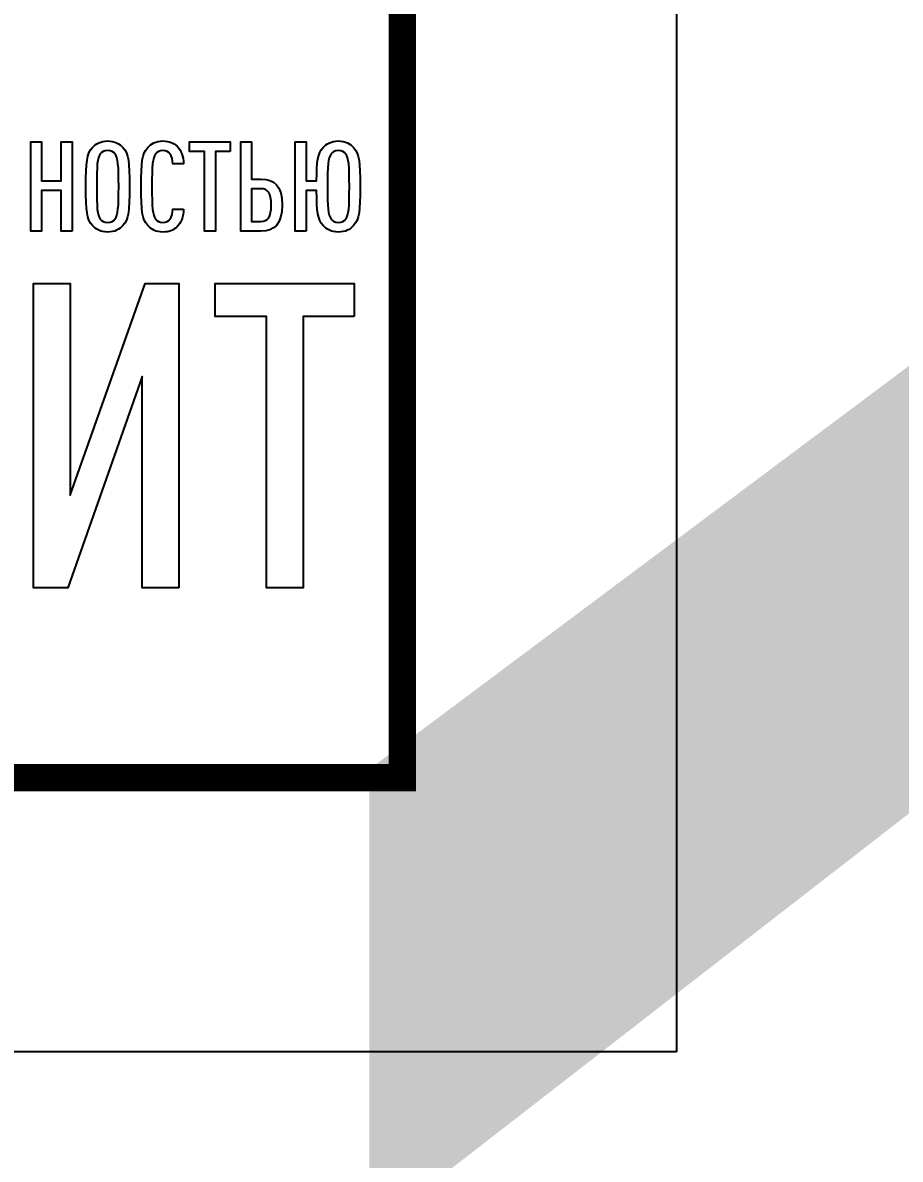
# Model space of a CAD drawing. Header units: millimetres. Extents: x -112426 to 8831, y 1218 to 38707.
# Drawn here: x 6130.85 to 6146.85, y 2277.09 to 2297.82 of the extents above; entities that cross this region are included whole.
import ezdxf
from ezdxf.enums import TextEntityAlignment as Align

# ---------------------------------------------------------------- set-up
doc = ezdxf.new("R2018")
doc.units = ezdxf.units.MM
doc.layers.add('layer 1', color=7, linetype='Continuous')
doc.layers.add('Размеры на чертеже', color=250, linetype='Continuous', lineweight=25)
doc.styles.add('-ISOCPEUR-', font='isocpeur.ttf')
doc.styles.get("Standard").update_dxf_attribs({"font": 'arial.ttf'})

# ---------------------------------------------------------------- blocks, each defined once
blk = doc.blocks.new('Лого')
at = {"layer": 'layer 1', "color": 159}
for points, knots in [([(9.0238, 1.9399), (9.0238, 1.9399), (9.0238, 2.3015), (9.0238, 2.3015), (9.0238, 2.3015), (9.0238, 2.3015), (8.9801, 2.3015), (8.9801, 2.3015), (8.9801, 2.3015), (8.9801, 2.3015), (8.9801, 2.1436), (8.9801, 2.1436), (8.9801, 2.1436), (8.9801, 2.1436), (8.8998, 2.1436), (8.8998, 2.1436), (8.8998, 2.1436), (8.8998, 2.1436), (8.8998, 2.3015), (8.8998, 2.3015), (8.8998, 2.3015), (8.8998, 2.3015), (8.8561, 2.3015), (8.8561, 2.3015), (8.8561, 2.3015), (8.8561, 2.3015), (8.8561, 1.9399), (8.8561, 1.9399), (8.8561, 1.9399), (8.8561, 1.9399), (8.8998, 1.9399), (8.8998, 1.9399), (8.8998, 1.9399), (8.8998, 1.9399), (8.8998, 2.1039), (8.8998, 2.1039), (8.8998, 2.1039), (8.8998, 2.1039), (8.9801, 2.1039), (8.9801, 2.1039), (8.9801, 2.1039), (8.9801, 2.1039), (8.9801, 1.9399), (8.9801, 1.9399), (8.9801, 1.9399), (8.9801, 1.9399), (9.0238, 1.9399), (9.0238, 1.9399)], [0, 0, 0, 0, 0.076923, 0.076923, 0.076923, 0.076923, 0.153846, 0.153846, 0.153846, 0.153846, 0.230769, 0.230769, 0.230769, 0.230769, 0.307692, 0.307692, 0.307692, 0.307692, 0.384615, 0.384615, 0.384615, 0.384615, 0.461538, 0.461538, 0.461538, 0.461538, 0.538462, 0.538462, 0.538462, 0.538462, 0.615385, 0.615385, 0.615385, 0.615385, 0.692308, 0.692308, 0.692308, 0.692308, 0.769231, 0.769231, 0.769231, 0.769231, 0.846154, 0.846154, 0.846154, 0.846154, 1, 1, 1, 1]), ([(9.2569, 2.1207), (9.2569, 2.2208), (9.2538, 2.2533), (9.2305, 2.2792), (9.2305, 2.2792), (9.2163, 2.2949), (9.197, 2.3056), (9.1685, 2.3056), (9.1685, 2.3056), (9.1401, 2.3056), (9.1208, 2.2949), (9.1065, 2.2792), (9.1065, 2.2792), (9.0832, 2.2533), (9.0801, 2.2208), (9.0801, 2.1207), (9.0801, 2.1207), (9.0801, 2.0206), (9.0832, 1.9881), (9.1065, 1.9622), (9.1065, 1.9622), (9.1208, 1.9465), (9.1401, 1.9358), (9.1685, 1.9358), (9.1685, 1.9358), (9.197, 1.9358), (9.2163, 1.9465), (9.2305, 1.9622), (9.2305, 1.9622), (9.2538, 1.9881), (9.2569, 2.0206), (9.2569, 2.1207)], [0, 0, 0, 0, 0.111111, 0.111111, 0.111111, 0.111111, 0.222222, 0.222222, 0.222222, 0.222222, 0.333333, 0.333333, 0.333333, 0.333333, 0.444444, 0.444444, 0.444444, 0.444444, 0.555556, 0.555556, 0.555556, 0.555556, 0.666667, 0.666667, 0.666667, 0.666667, 0.777778, 0.777778, 0.777778, 0.777778, 1, 1, 1, 1]), ([(9.2132, 2.1207), (9.2132, 2.0349), (9.2107, 2.0059), (9.198, 1.9886), (9.198, 1.9886), (9.1919, 1.9805), (9.1827, 1.9749), (9.1685, 1.9749), (9.1685, 1.9749), (9.1543, 1.9749), (9.1446, 1.9805), (9.1385, 1.9886), (9.1385, 1.9886), (9.1259, 2.0059), (9.1238, 2.0349), (9.1238, 2.1207), (9.1238, 2.1207), (9.1238, 2.2065), (9.1259, 2.2355), (9.1385, 2.2528), (9.1385, 2.2528), (9.1446, 2.2609), (9.1543, 2.2665), (9.1685, 2.2665), (9.1685, 2.2665), (9.1827, 2.2665), (9.1919, 2.2609), (9.198, 2.2528), (9.198, 2.2528), (9.2107, 2.2355), (9.2132, 2.2065), (9.2132, 2.1207)], [0, 0, 0, 0, 0.111111, 0.111111, 0.111111, 0.111111, 0.222222, 0.222222, 0.222222, 0.222222, 0.333333, 0.333333, 0.333333, 0.333333, 0.444444, 0.444444, 0.444444, 0.444444, 0.555556, 0.555556, 0.555556, 0.555556, 0.666667, 0.666667, 0.666667, 0.666667, 0.777778, 0.777778, 0.777778, 0.777778, 1, 1, 1, 1]), ([(9.4763, 2.0293), (9.4763, 2.0293), (9.4331, 2.0293), (9.4331, 2.0293), (9.4331, 2.0293), (9.4326, 2.014), (9.4296, 1.9983), (9.4215, 1.9876), (9.4215, 1.9876), (9.4159, 1.9805), (9.4067, 1.9749), (9.393, 1.9749), (9.393, 1.9749), (9.3788, 1.9749), (9.3691, 1.9805), (9.363, 1.9886), (9.363, 1.9886), (9.3504, 2.0059), (9.3483, 2.0349), (9.3483, 2.1207), (9.3483, 2.1207), (9.3483, 2.2065), (9.3504, 2.2355), (9.363, 2.2528), (9.363, 2.2528), (9.3691, 2.2609), (9.3788, 2.2665), (9.393, 2.2665), (9.393, 2.2665), (9.4067, 2.2665), (9.4159, 2.2609), (9.4215, 2.2538), (9.4215, 2.2538), (9.4301, 2.2431), (9.4326, 2.2279), (9.4331, 2.2126), (9.4331, 2.2126), (9.4331, 2.2126), (9.4763, 2.2126), (9.4763, 2.2126), (9.4763, 2.2126), (9.4758, 2.2421), (9.4672, 2.268), (9.4504, 2.2843), (9.4504, 2.2843), (9.4362, 2.298), (9.4184, 2.3056), (9.393, 2.3056), (9.393, 2.3056), (9.3646, 2.3056), (9.3448, 2.2949), (9.331, 2.2792), (9.331, 2.2792), (9.3072, 2.2517), (9.3046, 2.2208), (9.3046, 2.1207), (9.3046, 2.1207), (9.3046, 2.0206), (9.3072, 1.9897), (9.331, 1.9622), (9.331, 1.9622), (9.3448, 1.9465), (9.3646, 1.9358), (9.393, 1.9358), (9.393, 1.9358), (9.4169, 1.9358), (9.4347, 1.9429), (9.4489, 1.9556), (9.4489, 1.9556), (9.4667, 1.9719), (9.4758, 1.9988), (9.4763, 2.0293)], [0, 0, 0, 0, 0.052632, 0.052632, 0.052632, 0.052632, 0.105263, 0.105263, 0.105263, 0.105263, 0.157895, 0.157895, 0.157895, 0.157895, 0.210526, 0.210526, 0.210526, 0.210526, 0.263158, 0.263158, 0.263158, 0.263158, 0.315789, 0.315789, 0.315789, 0.315789, 0.368421, 0.368421, 0.368421, 0.368421, 0.421053, 0.421053, 0.421053, 0.421053, 0.473684, 0.473684, 0.473684, 0.473684, 0.526316, 0.526316, 0.526316, 0.526316, 0.578947, 0.578947, 0.578947, 0.578947, 0.631579, 0.631579, 0.631579, 0.631579, 0.684211, 0.684211, 0.684211, 0.684211, 0.736842, 0.736842, 0.736842, 0.736842, 0.789474, 0.789474, 0.789474, 0.789474, 0.842105, 0.842105, 0.842105, 0.842105, 0.894737, 0.894737, 0.894737, 0.894737, 1, 1, 1, 1]), ([(9.6663, 2.2624), (9.6663, 2.2624), (9.6663, 2.3015), (9.6663, 2.3015), (9.6663, 2.3015), (9.6663, 2.3015), (9.5012, 2.3015), (9.5012, 2.3015), (9.5012, 2.3015), (9.5012, 2.3015), (9.5012, 2.2624), (9.5012, 2.2624), (9.5012, 2.2624), (9.5012, 2.2624), (9.5622, 2.2624), (9.5622, 2.2624), (9.5622, 2.2624), (9.5622, 2.2624), (9.5622, 1.9399), (9.5622, 1.9399), (9.5622, 1.9399), (9.5622, 1.9399), (9.6058, 1.9399), (9.6058, 1.9399), (9.6058, 1.9399), (9.6058, 1.9399), (9.6058, 2.2624), (9.6058, 2.2624), (9.6058, 2.2624), (9.6058, 2.2624), (9.6663, 2.2624), (9.6663, 2.2624)], [0, 0, 0, 0, 0.111111, 0.111111, 0.111111, 0.111111, 0.222222, 0.222222, 0.222222, 0.222222, 0.333333, 0.333333, 0.333333, 0.333333, 0.444444, 0.444444, 0.444444, 0.444444, 0.555556, 0.555556, 0.555556, 0.555556, 0.666667, 0.666667, 0.666667, 0.666667, 0.777778, 0.777778, 0.777778, 0.777778, 1, 1, 1, 1]), ([(9.8766, 2.0455), (9.8766, 2.1253), (9.8456, 2.1507), (9.7907, 2.1507), (9.7907, 2.1507), (9.7907, 2.1507), (9.7531, 2.1507), (9.7531, 2.1507), (9.7531, 2.1507), (9.7531, 2.1507), (9.7531, 2.3015), (9.7531, 2.3015), (9.7531, 2.3015), (9.7531, 2.3015), (9.7095, 2.3015), (9.7095, 2.3015), (9.7095, 2.3015), (9.7095, 2.3015), (9.7095, 1.9399), (9.7095, 1.9399), (9.7095, 1.9399), (9.7095, 1.9399), (9.7907, 1.9399), (9.7907, 1.9399), (9.7907, 1.9399), (9.8451, 1.9399), (9.8766, 1.9658), (9.8766, 2.0455)], [0, 0, 0, 0, 0.125, 0.125, 0.125, 0.125, 0.25, 0.25, 0.25, 0.25, 0.375, 0.375, 0.375, 0.375, 0.5, 0.5, 0.5, 0.5, 0.625, 0.625, 0.625, 0.625, 0.75, 0.75, 0.75, 0.75, 1, 1, 1, 1]), ([(9.9741, 1.9399), (9.9741, 1.9399), (9.9741, 2.1039), (9.9741, 2.1039), (9.9741, 2.1039), (9.9741, 2.1039), (10.0167, 2.1039), (10.0167, 2.1039), (10.0167, 2.1039), (10.0173, 2.0171), (10.0213, 1.9876), (10.0432, 1.9622), (10.0432, 1.9622), (10.0569, 1.9465), (10.0767, 1.9358), (10.1051, 1.9358), (10.1051, 1.9358), (10.1336, 1.9358), (10.1529, 1.946), (10.1671, 1.9622), (10.1671, 1.9622), (10.1905, 1.9892), (10.1935, 2.0206), (10.1935, 2.1207), (10.1935, 2.1207), (10.1935, 2.2208), (10.191, 2.2512), (10.1671, 2.2792), (10.1671, 2.2792), (10.1534, 2.2949), (10.1336, 2.3056), (10.1051, 2.3056), (10.1051, 2.3056), (10.0767, 2.3056), (10.0569, 2.2949), (10.0432, 2.2792), (10.0432, 2.2792), (10.0218, 2.2543), (10.0173, 2.2253), (10.0167, 2.1436), (10.0167, 2.1436), (10.0167, 2.1436), (9.9741, 2.1436), (9.9741, 2.1436), (9.9741, 2.1436), (9.9741, 2.1436), (9.9741, 2.3015), (9.9741, 2.3015), (9.9741, 2.3015), (9.9741, 2.3015), (9.9304, 2.3015), (9.9304, 2.3015), (9.9304, 2.3015), (9.9304, 2.3015), (9.9304, 1.9399), (9.9304, 1.9399), (9.9304, 1.9399), (9.9304, 1.9399), (9.9741, 1.9399), (9.9741, 1.9399)], [0, 0, 0, 0, 0.0625, 0.0625, 0.0625, 0.0625, 0.125, 0.125, 0.125, 0.125, 0.1875, 0.1875, 0.1875, 0.1875, 0.25, 0.25, 0.25, 0.25, 0.3125, 0.3125, 0.3125, 0.3125, 0.375, 0.375, 0.375, 0.375, 0.4375, 0.4375, 0.4375, 0.4375, 0.5, 0.5, 0.5, 0.5, 0.5625, 0.5625, 0.5625, 0.5625, 0.625, 0.625, 0.625, 0.625, 0.6875, 0.6875, 0.6875, 0.6875, 0.75, 0.75, 0.75, 0.75, 0.8125, 0.8125, 0.8125, 0.8125, 0.875, 0.875, 0.875, 0.875, 1, 1, 1, 1]), ([(10.1498, 2.1207), (10.1498, 2.0349), (10.1478, 2.0059), (10.1346, 1.9886), (10.1346, 1.9886), (10.1285, 1.9805), (10.1193, 1.9749), (10.1051, 1.9749), (10.1051, 1.9749), (10.0909, 1.9749), (10.0818, 1.9805), (10.0757, 1.9886), (10.0757, 1.9886), (10.0625, 2.0059), (10.0604, 2.0349), (10.0604, 2.1207), (10.0604, 2.1207), (10.0604, 2.2065), (10.0625, 2.2355), (10.0757, 2.2528), (10.0757, 2.2528), (10.0818, 2.2609), (10.0909, 2.2665), (10.1051, 2.2665), (10.1051, 2.2665), (10.1193, 2.2665), (10.1285, 2.2609), (10.1346, 2.2528), (10.1346, 2.2528), (10.1478, 2.2355), (10.1498, 2.2065), (10.1498, 2.1207)], [0, 0, 0, 0, 0.111111, 0.111111, 0.111111, 0.111111, 0.222222, 0.222222, 0.222222, 0.222222, 0.333333, 0.333333, 0.333333, 0.333333, 0.444444, 0.444444, 0.444444, 0.444444, 0.555556, 0.555556, 0.555556, 0.555556, 0.666667, 0.666667, 0.666667, 0.666667, 0.777778, 0.777778, 0.777778, 0.777778, 1, 1, 1, 1]), ([(9.8329, 2.0455), (9.8329, 1.9968), (9.8187, 1.979), (9.7902, 1.979), (9.7902, 1.979), (9.7902, 1.979), (9.7531, 1.979), (9.7531, 1.979), (9.7531, 1.979), (9.7531, 1.979), (9.7531, 2.1116), (9.7531, 2.1116), (9.7531, 2.1116), (9.7531, 2.1116), (9.7902, 2.1116), (9.7902, 2.1116), (9.7902, 2.1116), (9.8187, 2.1116), (9.8329, 2.0938), (9.8329, 2.0455)], [0, 0, 0, 0, 0.166667, 0.166667, 0.166667, 0.166667, 0.333333, 0.333333, 0.333333, 0.333333, 0.5, 0.5, 0.5, 0.5, 0.666667, 0.666667, 0.666667, 0.666667, 1, 1, 1, 1]), ([(9.4574, 0.4914), (9.4574, 0.4914), (9.4574, 1.7272), (9.4574, 1.7272), (9.4574, 1.7272), (9.4574, 1.7272), (9.3202, 1.7272), (9.3202, 1.7272), (9.3202, 1.7272), (9.3202, 1.7272), (9.0165, 0.8681), (9.0165, 0.8681), (9.0165, 0.8681), (9.0165, 0.8681), (9.0165, 1.7272), (9.0165, 1.7272), (9.0165, 1.7272), (9.0165, 1.7272), (8.8673, 1.7272), (8.8673, 1.7272), (8.8673, 1.7272), (8.8673, 1.7272), (8.8673, 0.4914), (8.8673, 0.4914), (8.8673, 0.4914), (8.8673, 0.4914), (9.0061, 0.4914), (9.0061, 0.4914), (9.0061, 0.4914), (9.0061, 0.4914), (9.3081, 1.3488), (9.3081, 1.3488), (9.3081, 1.3488), (9.3081, 1.3488), (9.3081, 0.4914), (9.3081, 0.4914), (9.3081, 0.4914), (9.3081, 0.4914), (9.4574, 0.4914), (9.4574, 0.4914)], [0, 0, 0, 0, 0.090909, 0.090909, 0.090909, 0.090909, 0.181818, 0.181818, 0.181818, 0.181818, 0.272727, 0.272727, 0.272727, 0.272727, 0.363636, 0.363636, 0.363636, 0.363636, 0.454545, 0.454545, 0.454545, 0.454545, 0.545455, 0.545455, 0.545455, 0.545455, 0.636364, 0.636364, 0.636364, 0.636364, 0.727273, 0.727273, 0.727273, 0.727273, 0.818182, 0.818182, 0.818182, 0.818182, 1, 1, 1, 1]), ([(10.169, 1.5935), (10.169, 1.5935), (10.169, 1.7272), (10.169, 1.7272), (10.169, 1.7272), (10.169, 1.7272), (9.6049, 1.7272), (9.6049, 1.7272), (9.6049, 1.7272), (9.6049, 1.7272), (9.6049, 1.5935), (9.6049, 1.5935), (9.6049, 1.5935), (9.6049, 1.5935), (9.8132, 1.5935), (9.8132, 1.5935), (9.8132, 1.5935), (9.8132, 1.5935), (9.8132, 0.4914), (9.8132, 0.4914), (9.8132, 0.4914), (9.8132, 0.4914), (9.9624, 0.4914), (9.9624, 0.4914), (9.9624, 0.4914), (9.9624, 0.4914), (9.9624, 1.5935), (9.9624, 1.5935), (9.9624, 1.5935), (9.9624, 1.5935), (10.169, 1.5935), (10.169, 1.5935)], [0, 0, 0, 0, 0.111111, 0.111111, 0.111111, 0.111111, 0.222222, 0.222222, 0.222222, 0.222222, 0.333333, 0.333333, 0.333333, 0.333333, 0.444444, 0.444444, 0.444444, 0.444444, 0.555556, 0.555556, 0.555556, 0.555556, 0.666667, 0.666667, 0.666667, 0.666667, 0.777778, 0.777778, 0.777778, 0.777778, 1, 1, 1, 1])]:
    blk.add_open_spline(points, degree=3, knots=knots, dxfattribs=at)
blk = doc.blocks.new('*U168')
blk.add_lwpolyline([(0, 0), (420, 0), (420, -297), (0, -297)], close=True)
at = {"const_width": 0.5}
blk.add_lwpolyline([(20, -5), (415, -5), (415, -292), (20, -292)], close=True, dxfattribs=at)
at = {"xscale": 4.492609629394886, "yscale": 4.492609629394886, "zscale": 4.492609629394886}
blk.add_blockref('Лого', (368.434, -290.745), dxfattribs=at)
at = {"style": '-ISOCPEUR-'}
blk.add_attdef('РАЗРАБОТАЛ', text='', height=2.5, dxfattribs=at).set_placement((250.501, -264.224), align=Align.MIDDLE_LEFT)
at = {"style": '-ISOCPEUR-', "flags": 8}
for tag, height, p in [('ДАТА', 2.5, (290.074, -264.402)), ('ДАТА1', 2.5, (290.074, -269.402)), ('ЛИСТ', 3, (386.388, -271.915)), ('ЛИСТОВ', 3, (403.888, -271.915)), ('ФОРМАТ', 3, (380.972, -294.745))]:
    blk.add_attdef(tag, text='', height=height, dxfattribs=at).set_placement(p, align=Align.MIDDLE_CENTER)
at = {"style": '-ISOCPEUR-'}
blk.add_attdef('ПРОВЕРИЛ', (250.749, -270.729), '', height=2.5, dxfattribs=at)
at = {"lineweight": 30, "flags": 104}
blk.add_attdef('ИМЯ_ЧЕРТЕЖА', text='', height=3, dxfattribs=at).set_placement((333.627, -284.125), align=Align.MIDDLE_CENTER)

msp = doc.modelspace()

# ---------------------------------------------------------------- block references
at = {"layer": 'Размеры на чертеже', "lineweight": 90}
ref = msp.add_blockref('*U168', (4727.939, 2579.705), dxfattribs=at)
lines = msp.add_mtext('Ковер наземный у ТК-8018', dxfattribs={"layer": '0', "insert": (5061.565, 2295.58), "char_height": 70, "attachment_point": 1})
ref.add_attrib('ИМЯ_ЧЕРТЕЖА', '', (5061.565, 2295.58), dxfattribs={"flags": 104}).embed_mtext(lines)
ref = msp.add_blockref('*U168', (5204.871, 2576.051), dxfattribs=at)
lines = msp.add_mtext('Ковер наземный у Ковера №1 ', dxfattribs={"layer": '0', "insert": (5538.497, 2291.926), "char_height": 70, "attachment_point": 1})
ref.add_attrib('ИМЯ_ЧЕРТЕЖА', '', (5538.497, 2291.926), dxfattribs={"flags": 104}).embed_mtext(lines)
ref = msp.add_blockref('*U168', (5722.771, 2576.051), dxfattribs=at)
lines = msp.add_mtext('Спецификация использованного оборудования и материалов', dxfattribs={"layer": '0', "insert": (6056.397, 2291.926), "char_height": 70, "attachment_point": 1})
ref.add_attrib('ИМЯ_ЧЕРТЕЖА', '', (6056.397, 2291.926), dxfattribs={"flags": 104}).embed_mtext(lines)

doc.saveas('drawing.dxf')
